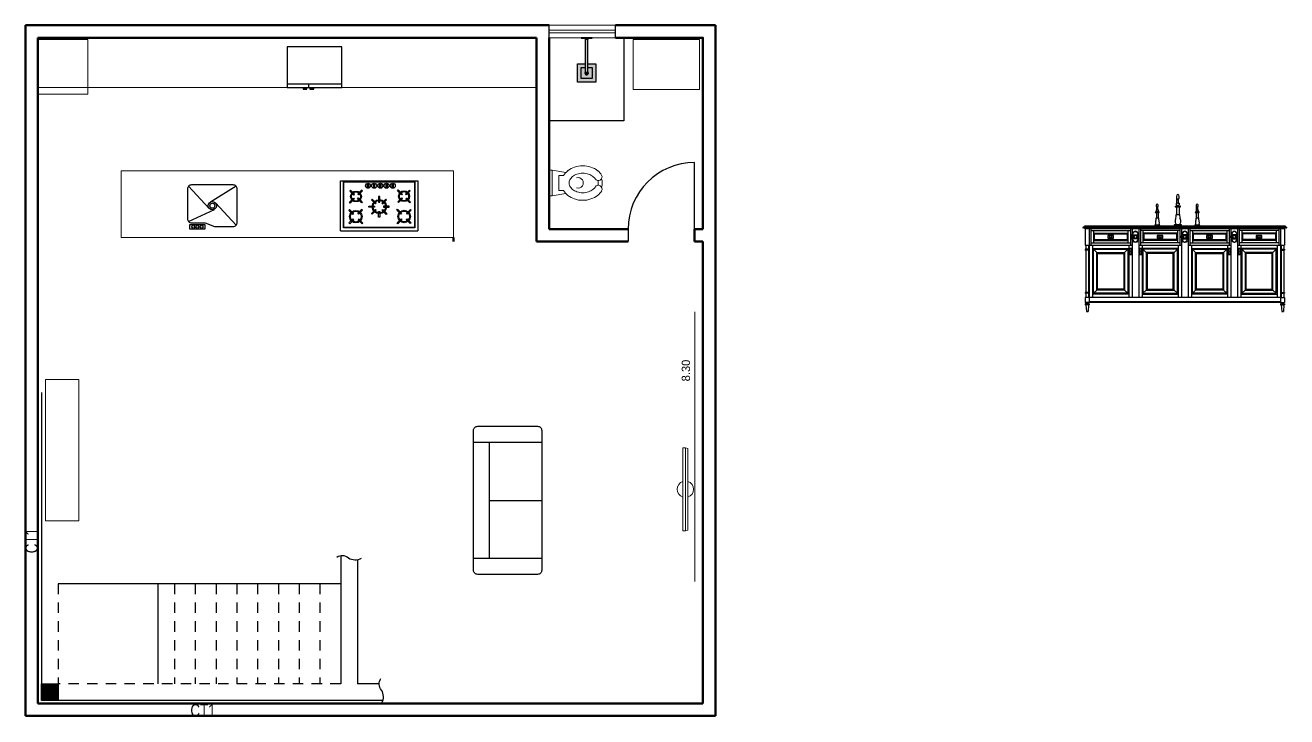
# Model space of a CAD drawing. Header units: millimetres. Extents: x -57 to 56, y 2 to 85.
# Drawn here: x -15.96 to -0.78, y 1.95 to 10.26 of the extents above; entities that cross this region are included whole.
import ezdxf

# ---------------------------------------------------------------- set-up
doc = ezdxf.new("R2010")
doc.units = ezdxf.units.MM
doc.header["$LTSCALE"] = 0.5
doc.header["$PDMODE"] = 3
for name, pattern in [('CACHE', [0.24, 0.12, -0.12]), ('CONTINU', [0]), ('HIDDEN', [0.375, 0.25, -0.125])]:
    doc.linetypes.add(name, pattern=pattern)
for name, color, linetype in [('3', 3, 'Continuous'), ('3H', 4, 'HIDDEN'), ('AI-Equip san', 1, 'Continuous'), ('CHU_A', 3, 'Continuous'), ('K_THUOC', 2, 'Continuous'), ('KITSHEN', 44, 'Continuous'), ('mobilya isimleri', 3, 'Continuous'), ('PENA1', 1, 'Continuous'), ('TEFRIŞ', 11, 'Continuous'), ('THIET-BI', 21, 'Continuous')]:
    doc.layers.add(name, color=color, linetype=linetype)
for name, color, linetype, lineweight in [('A740G3', 3, 'Continuous', 0), ('AI-Hatch equip san', 255, 'Continuous', 0), ('Alvenaria-alta', 5, 'Continuous', 50), ('ARQ Mobiliario', 34, 'Continuous', 13), ('mobilia', 2, 'Continuous', 18), ('TEXTO 01', 1, 'Continuous', 18)]:
    doc.layers.add(name, color=color, linetype=linetype, lineweight=lineweight)
doc.styles.add('A', font='', dxfattribs={"height": 200})
doc.styles.add('Annotative', font='txt')
doc.styles.get('A').set_extended_font_data('@创艺繁隶书')
doc.dimstyles.new('COTA INTERNA', dxfattribs={"dimtxt": 0.1, "dimasz": 0.18, "dimexe": 0.18, "dimexo": 0.0625, "dimgap": 0.09, "dimtad": 1, "dimzin": 0, "dimdsep": 46, "dimtxsty": 'Annotative', "dimblk": 'ARCHTICK', "dimcen": 0.09, "dimse1": 1, "dimse2": 1, "dimsd1": 1, "dimsd2": 1, "dimclrd": 1, "dimclre": 1, "dimclrt": 1, "dimadec": 0, "dimazin": 0, "dimtfac": 1, "dimtofl": 0, "dimtmove": 0, "dimatfit": 3, "dimldrblk": 'ARCHTICK', "dimfxl": 1, "dimtolj": 1, "dimtzin": 0, "dimarcsym": 0})

# ---------------------------------------------------------------- blocks, each defined once
blk = doc.blocks.new('*D294')
at = {"layer": 'DEFPOINTS', "color": 0, "transparency": 16777216}
for p in [(-7.653, 10.259), (-7.867, 1.959), (-7.653, 1.959)]:
    blk.add_point(p, dxfattribs=at)
at = {"color": 1, "transparency": 16777216, "insert": (-8.007, 6.109), "char_height": 0.1, "attachment_point": 5, "rotation": 90, "style": 'Annotative'}
blk.add_mtext('\\A1;8.30', dxfattribs=at)
blk = doc.blocks.new('_ArchTick')
at = {"color": 0, "linetype": 'ByBlock', "const_width": 0.15}
blk.add_lwpolyline([(-0.5, -0.5), (0.5, 0.5)], dxfattribs=at)
blk = doc.blocks.new('CHUVEIRO QUADRATTA 1992 C CT PL')
at = {"layer": 'AI-Hatch equip san', "ltscale": 3}
blk.add_hatch(color=256, dxfattribs=at).paths.add_polyline_path([(0.01, -0.02, -0.414214), (0.011, -0.019), (0.011, 0.019, -0.414214), (0.01, 0.02)])
at = {"layer": 'AI-Hatch equip san'}
blk.add_hatch(color=256, dxfattribs=at).paths.add_polyline_path([(0.538, 0.111), (0.318, 0.111), (0.318, -0.109), (0.538, -0.109)])
for p, q in [((0, 0.065), (0.01, 0.065)), ((0, 0.065), (0, -0.065)), ((0.01, 0.065), (0.01, -0.065)), ((0.011, 0.019), (0.011, -0.019)), ((0.011, 0.019), (0.02, 0.019)), ((0.02, 0.019), (0.02, -0.019)), ((0.27, 0.016), (0.02, 0.016)), ((0.429, 0.016), (0.27, 0.016)), ((0.45, -0.014), (0.45, 0.016)), ((0, -0.065), (0.01, -0.065)), ((0.011, -0.019), (0.02, -0.019)), ((0.27, -0.014), (0.02, -0.014)), ((0.429, -0.014), (0.27, -0.014))]:
    blk.add_line(p, q)
at = {"linetype": 'CONTINU'}
for points in [[(0.318, -0.014), (0.318, -0.109), (0.538, -0.109), (0.538, 0.111), (0.318, 0.111), (0.318, 0.016)], [(0.363, -0.014), (0.363, -0.064), (0.493, -0.064), (0.493, 0.066), (0.363, 0.066), (0.363, 0.016)]]:
    blk.add_lwpolyline(points, dxfattribs=at)
at = {"linetype": 'CACHE', "extrusion": (0, 0, -1)}
for points in [[(-0.414, -0.014, -0.188867), (-0.428, -0.02, -1), (-0.428, 0.021, -0.188867), (-0.414, 0.016, -0.188867)], [(-0.417, -0.014, -0.158247), (-0.428, -0.018, -1), (-0.428, 0.019, -0.158247), (-0.417, 0.016, -0.158247)], [(-0.421, -0.014, -0.108843), (-0.428, -0.016, -1), (-0.428, 0.017, -0.108843), (-0.421, 0.016, -0.108843)], [(-0.427, -0.014, -0.015104), (-0.428, -0.014, -1), (-0.428, 0.016, -0.015104), (-0.427, 0.016, -0.015104)]]:
    blk.add_lwpolyline(points, format="xyb", dxfattribs=at)
blk.add_lwpolyline([(-0.428, 0.009, -1), (-0.428, -0.007, -1)], format="xyb", close=True, dxfattribs=at)
for centre, start, end in [((0.011, 0.02), 180, 270), ((0.011, -0.02), 90, 180)]:
    blk.add_arc(centre, 0.0015, start, end)
at = {"layer": 'AI-Hatch equip san'}
for points in [[(0, 0.065), (0.01, 0.065), (0, -0.065), (0.01, -0.065)], [(0.011, 0.019), (0.02, 0.019), (0.011, -0.019), (0.02, -0.019)], [(0.02, 0.016), (0.02, -0.014), (0.318, 0.016), (0.318, -0.014)]]:
    blk.add_solid(points, dxfattribs=at)
blk = doc.blocks.new('sofaVan2')
at = {"layer": 'PENA1'}
for p, q in [((0.14, 0), (0.14, -0.82)), ((1.54, -0.82), (1.54, 0)), ((1.54, -0.19), (0.14, -0.19)), ((0.84, -0.19), (0.84, -0.82))]:
    blk.add_line(p, q, dxfattribs=at)
blk.add_lwpolyline([(1.68, 0), (0, 0, 0.414214), (-0.05, -0.05), (-0.05, -0.77, 0.414214), (0, -0.82), (1.68, -0.82, 0.414214), (1.73, -0.77), (1.73, -0.05, 0.414214)], format="xyb", close=True, dxfattribs=at)
blk = doc.blocks.new('TV')
at = {"layer": 'ARQ Mobiliario'}
for p, q in [((-0.5, 0), (0.5, 0)), ((0.5, 0), (0.5, -0.03, -0.01)), ((0.5, 0), (0.5, -0.03)), ((-0.5, -0.03, -0.01), (-0.5, 0)), ((-0.5, 0), (-0.5, -0.03)), ((-0.49, -0.06, -0.01), (-0.5, -0.03, -0.01)), ((-0.5, -0.03, -0.01), (-0.49, -0.06, -0.01)), ((0.5, -0.03, -0.01), (0.49, -0.06, -0.01)), ((0.5, -0.03, -0.01), (0.49, -0.06, -0.01))]:
    blk.add_line(p, q, dxfattribs=at)
at = {"layer": 'ARQ Mobiliario', "extrusion": (-0.000487331, 1, 0)}
for p, q in [((-0.5, -0.03), (-0.5, -0.03, -0.01)), ((0.5, -0.03), (0.5, -0.03, -0.01))]:
    blk.add_line(p, q, dxfattribs=at)
at = {"layer": 'ARQ Mobiliario'}
for start, end in [(17.741, 162.3149), (197.741, 342.3149)]:
    blk.add_arc((0, -0.03, -0.01), 0.0986, start, end, dxfattribs=at)
blk.add_3dface([(0.49, -0.06, -0.01), (-0.49, -0.06, -0.01), (-0.5, -0.03, -0.01), (0.5, -0.03, -0.01)], dxfattribs=at)
blk = doc.blocks.new('oven 01')
at = {"layer": 'KITSHEN', "color": 67}
for p, q in [((5263.5, 812.2), (5263.5, 872.2)), ((5263.5, 872.2), (5356.6, 872.2)), ((5356.6, 872.2), (5356.6, 812.2)), ((5263.5, 812.2), (5356.6, 812.2))]:
    blk.add_line(p, q, dxfattribs=at)
at = {"layer": 'KITSHEN', "color": 167}
for points in [[(5353, 815.8), (5267.1, 815.8), (5267.1, 871.5), (5353, 871.5)], [(5352.5, 816.3), (5267.6, 816.3), (5267.6, 871), (5352.5, 871)]]:
    blk.add_lwpolyline(points, close=True, dxfattribs=at)
at = {"layer": 'KITSHEN', "color": 252}
for points in [[(5297.2, 864.1), (5296, 864.1), (5296, 868.7), (5297.2, 868.7)], [(5304.6, 864.1), (5303.5, 864.1), (5303.5, 868.7), (5304.6, 868.7)], [(5312.1, 864.1), (5310.9, 864.1), (5310.9, 868.7), (5312.1, 868.7)], [(5319.5, 864.1), (5318.3, 864.1), (5318.3, 868.7), (5319.5, 868.7)], [(5326.9, 864.1), (5325.7, 864.1), (5325.7, 868.7), (5326.9, 868.7)], [(5274.3, 846.5), (5279.1, 851.3), (5280.1, 850.3), (5275.3, 845.5)], [(5274.7, 860), (5279.5, 855.2), (5280.4, 856.2), (5275.6, 860.9)], [(5288.7, 845.9), (5283.9, 850.7), (5284.9, 851.7), (5289.7, 846.9)], [(5289, 861.2), (5284.2, 856.4), (5285.2, 855.4), (5290, 860.2)], [(5306.6, 845.7), (5301.8, 850.4), (5300.9, 849.5), (5305.6, 844.7)], [(5310.7, 846.7), (5310.7, 853.5), (5309.4, 853.5), (5309.4, 846.7)], [(5314.3, 844.6), (5319, 849.4), (5318.1, 850.3), (5313.3, 845.5)], [(5333.1, 861.4), (5337.9, 856.6), (5337, 855.6), (5332.2, 860.4)], [(5333.4, 846.2), (5338.2, 850.9), (5337.3, 851.9), (5332.5, 847.1)], [(5347.5, 860.2), (5342.7, 855.4), (5341.7, 856.4), (5346.5, 861.2)], [(5347.8, 846.7), (5343, 851.5), (5342.1, 850.5), (5346.9, 845.7)], [(5273.5, 836.8), (5278.2, 832), (5279.2, 833), (5274.4, 837.7)], [(5289, 837.9), (5284.2, 833.1), (5285.1, 832.1), (5289.9, 836.9)], [(5304.6, 840.5), (5297.8, 840.5), (5297.8, 841.9), (5304.6, 841.9)], [(5306.6, 836.9), (5301.8, 832.1), (5300.9, 833.1), (5305.6, 837.9)], [(5310.7, 835.6), (5310.7, 828.8), (5309.4, 828.8), (5309.4, 835.6)], [(5314.5, 837.8), (5319.3, 833), (5318.3, 832), (5313.5, 836.8)], [(5315.4, 840.5), (5322.2, 840.5), (5322.2, 841.9), (5315.4, 841.9)], [(5332.3, 838.1), (5337.1, 833.3), (5336.1, 832.3), (5331.4, 837.1)], [(5348.7, 837), (5343.9, 832.2), (5343, 833.2), (5347.7, 838)], [(5278.5, 826.5), (5273.7, 821.7), (5274.6, 820.7), (5279.4, 825.5)], [(5284.8, 825.4), (5289.6, 820.6), (5290.6, 821.6), (5285.8, 826.4)], [(5337.3, 825.6), (5332.5, 820.8), (5331.6, 821.8), (5336.4, 826.6)], [(5343.7, 826.7), (5348.5, 821.9), (5347.5, 820.9), (5342.7, 825.7)]]:
    blk.add_lwpolyline(points, close=True, dxfattribs=at)
at = {"layer": 'KITSHEN', "color": 167}
for centre in [(5296.6, 866.4), (5304.1, 866.4), (5311.5, 866.4), (5318.9, 866.4), (5326.4, 866.4)]:
    blk.add_circle(centre, 3, dxfattribs=at)
at = {"layer": 'KITSHEN', "color": 252}
for centre, radius in [((5282.2, 853.5), 6.5), ((5282.2, 853.5), 5.5), ((5340, 853.8), 6.5), ((5340, 853.8), 5.5), ((5282, 829.3), 7.5), ((5282, 829.3), 6.5), ((5310.3, 841.2), 8.5), ((5310.3, 841.2), 7.5), ((5340.1, 829.5), 7.5), ((5340.1, 829.5), 6.5)]:
    blk.add_circle(centre, radius, dxfattribs=at)
blk = doc.blocks.new('*X301')
at = {"color": 0}
for p, q in [((30550, 32250), (30750, 32450)), ((30550, 32251), (30749, 32450)), ((30550, 32253), (30747, 32450)), ((30550, 32254), (30746, 32450)), ((30550, 32256), (30744, 32450)), ((30550, 32257), (30743, 32450)), ((30550, 32258), (30742, 32450)), ((30550, 32260), (30740, 32450)), ((30550, 32261), (30739, 32450)), ((30550, 32263), (30737, 32450)), ((30550, 32264), (30736, 32450)), ((30550, 32266), (30734, 32450)), ((30550, 32267), (30733, 32450)), ((30550, 32268), (30732, 32450)), ((30550, 32270), (30730, 32450)), ((30550, 32271), (30729, 32450)), ((30550, 32273), (30727, 32450)), ((30550, 32274), (30726, 32450)), ((30550, 32275), (30725, 32450)), ((30550, 32277), (30723, 32450)), ((30550, 32278), (30722, 32450)), ((30550, 32280), (30720, 32450)), ((30550, 32281), (30719, 32450)), ((30550, 32283), (30717, 32450)), ((30550, 32284), (30716, 32450)), ((30550, 32285), (30715, 32450)), ((30550, 32287), (30713, 32450)), ((30550, 32288), (30712, 32450)), ((30550, 32290), (30710, 32450)), ((30550, 32291), (30709, 32450)), ((30550, 32292), (30708, 32450)), ((30550, 32294), (30706, 32450)), ((30550, 32295), (30705, 32450)), ((30550, 32297), (30703, 32450)), ((30550, 32298), (30702, 32450)), ((30550, 32299), (30701, 32450)), ((30550, 32301), (30699, 32450)), ((30550, 32302), (30698, 32450)), ((30550, 32304), (30696, 32450)), ((30550, 32305), (30695, 32450)), ((30550, 32307), (30693, 32450)), ((30550, 32308), (30692, 32450)), ((30550, 32309), (30691, 32450)), ((30550, 32311), (30689, 32450)), ((30550, 32312), (30688, 32450)), ((30550, 32314), (30686, 32450)), ((30550, 32315), (30685, 32450)), ((30550, 32316), (30684, 32450)), ((30550, 32318), (30682, 32450)), ((30550, 32319), (30681, 32450)), ((30550, 32321), (30679, 32450)), ((30550, 32322), (30678, 32450)), ((30550, 32324), (30676, 32450)), ((30550, 32325), (30675, 32450)), ((30550, 32326), (30674, 32450)), ((30550, 32328), (30672, 32450)), ((30550, 32329), (30671, 32450)), ((30550, 32331), (30669, 32450)), ((30550, 32332), (30668, 32450)), ((30550, 32333), (30667, 32450)), ((30550, 32335), (30665, 32450)), ((30550, 32336), (30664, 32450)), ((30550, 32338), (30662, 32450)), ((30550, 32339), (30661, 32450)), ((30550, 32341), (30659, 32450)), ((30550, 32342), (30658, 32450)), ((30550, 32343), (30657, 32450)), ((30550, 32345), (30655, 32450)), ((30550, 32346), (30654, 32450)), ((30550, 32348), (30652, 32450)), ((30550, 32349), (30651, 32450)), ((30550, 32350), (30650, 32450)), ((30550, 32352), (30648, 32450)), ((30550, 32353), (30647, 32450)), ((30550, 32355), (30645, 32450)), ((30550, 32356), (30644, 32450)), ((30550, 32357), (30643, 32450)), ((30550, 32359), (30641, 32450)), ((30550, 32360), (30640, 32450)), ((30550, 32362), (30638, 32450)), ((30550, 32363), (30637, 32450)), ((30550, 32365), (30635, 32450)), ((30550, 32366), (30634, 32450)), ((30550, 32367), (30633, 32450)), ((30550, 32369), (30631, 32450)), ((30550, 32370), (30630, 32450)), ((30550, 32372), (30628, 32450)), ((30550, 32373), (30627, 32450)), ((30550, 32374), (30626, 32450)), ((30550, 32376), (30624, 32450)), ((30550, 32377), (30623, 32450)), ((30550, 32379), (30621, 32450)), ((30550, 32380), (30620, 32450)), ((30550, 32382), (30618, 32450)), ((30550, 32383), (30617, 32450)), ((30550, 32384), (30616, 32450)), ((30550, 32386), (30614, 32450)), ((30550, 32387), (30613, 32450)), ((30550, 32389), (30611, 32450)), ((30550, 32390), (30610, 32450)), ((30550, 32391), (30609, 32450)), ((30550, 32393), (30607, 32450)), ((30550, 32394), (30606, 32450)), ((30550, 32396), (30604, 32450)), ((30550, 32397), (30603, 32450)), ((30550, 32398), (30602, 32450)), ((30550, 32400), (30600, 32450)), ((30550, 32401), (30599, 32450)), ((30550, 32403), (30597, 32450)), ((30550, 32404), (30596, 32450)), ((30550, 32406), (30594, 32450)), ((30550, 32407), (30593, 32450)), ((30550, 32408), (30592, 32450)), ((30550, 32410), (30590, 32450)), ((30550, 32411), (30589, 32450)), ((30550, 32413), (30587, 32450)), ((30550, 32414), (30586, 32450)), ((30550, 32415), (30585, 32450)), ((30550, 32417), (30583, 32450)), ((30550, 32418), (30582, 32450)), ((30550, 32420), (30580, 32450)), ((30550, 32421), (30579, 32450)), ((30550, 32423), (30577, 32450)), ((30550, 32424), (30576, 32450)), ((30550, 32425), (30575, 32450)), ((30550, 32427), (30573, 32450)), ((30550, 32428), (30572, 32450)), ((30550, 32430), (30570, 32450)), ((30550, 32431), (30569, 32450)), ((30550, 32432), (30568, 32450)), ((30550, 32434), (30566, 32450)), ((30550, 32435), (30565, 32450)), ((30550, 32437), (30563, 32450)), ((30550, 32438), (30562, 32450)), ((30550, 32440), (30560, 32450)), ((30550, 32441), (30559, 32450)), ((30550, 32442), (30558, 32450)), ((30550, 32444), (30556, 32450)), ((30550, 32445), (30555, 32450)), ((30550, 32447), (30553, 32450)), ((30550, 32448), (30552, 32450)), ((30550, 32449), (30551, 32450)), ((30551, 32250), (30750, 32449)), ((30553, 32250), (30750, 32447)), ((30554, 32250), (30750, 32446)), ((30556, 32250), (30750, 32444)), ((30557, 32250), (30750, 32443)), ((30558, 32250), (30750, 32442)), ((30560, 32250), (30750, 32440)), ((30561, 32250), (30750, 32439)), ((30563, 32250), (30750, 32437)), ((30564, 32250), (30750, 32436)), ((30566, 32250), (30750, 32434)), ((30567, 32250), (30750, 32433)), ((30568, 32250), (30750, 32432)), ((30570, 32250), (30750, 32430)), ((30571, 32250), (30750, 32429)), ((30573, 32250), (30750, 32427)), ((30574, 32250), (30750, 32426)), ((30575, 32250), (30750, 32425)), ((30577, 32250), (30750, 32423)), ((30578, 32250), (30750, 32422)), ((30580, 32250), (30750, 32420)), ((30581, 32250), (30750, 32419)), ((30583, 32250), (30750, 32417)), ((30584, 32250), (30750, 32416)), ((30585, 32250), (30750, 32415)), ((30587, 32250), (30750, 32413)), ((30588, 32250), (30750, 32412)), ((30590, 32250), (30750, 32410)), ((30591, 32250), (30750, 32409)), ((30592, 32250), (30750, 32408)), ((30594, 32250), (30750, 32406)), ((30595, 32250), (30750, 32405)), ((30597, 32250), (30750, 32403)), ((30598, 32250), (30750, 32402)), ((30599, 32250), (30750, 32401)), ((30601, 32250), (30750, 32399)), ((30602, 32250), (30750, 32398)), ((30604, 32250), (30750, 32396)), ((30605, 32250), (30750, 32395)), ((30607, 32250), (30750, 32393)), ((30608, 32250), (30750, 32392)), ((30609, 32250), (30750, 32391)), ((30611, 32250), (30750, 32389)), ((30612, 32250), (30750, 32388)), ((30614, 32250), (30750, 32386)), ((30615, 32250), (30750, 32385)), ((30616, 32250), (30750, 32384)), ((30618, 32250), (30750, 32382)), ((30619, 32250), (30750, 32381)), ((30621, 32250), (30750, 32379)), ((30622, 32250), (30750, 32378)), ((30624, 32250), (30750, 32376)), ((30625, 32250), (30750, 32375)), ((30626, 32250), (30750, 32374)), ((30628, 32250), (30750, 32372)), ((30629, 32250), (30750, 32371)), ((30631, 32250), (30750, 32369)), ((30632, 32250), (30750, 32368)), ((30633, 32250), (30750, 32367)), ((30635, 32250), (30750, 32365)), ((30636, 32250), (30750, 32364)), ((30638, 32250), (30750, 32362)), ((30639, 32250), (30750, 32361)), ((30641, 32250), (30750, 32359)), ((30642, 32250), (30750, 32358)), ((30643, 32250), (30750, 32357)), ((30645, 32250), (30750, 32355)), ((30646, 32250), (30750, 32354)), ((30648, 32250), (30750, 32352)), ((30649, 32250), (30750, 32351)), ((30650, 32250), (30750, 32350)), ((30652, 32250), (30750, 32348)), ((30653, 32250), (30750, 32347)), ((30655, 32250), (30750, 32345)), ((30656, 32250), (30750, 32344)), ((30657, 32250), (30750, 32343)), ((30659, 32250), (30750, 32341)), ((30660, 32250), (30750, 32340)), ((30662, 32250), (30750, 32338)), ((30663, 32250), (30750, 32337)), ((30665, 32250), (30750, 32335)), ((30666, 32250), (30750, 32334)), ((30667, 32250), (30750, 32333)), ((30669, 32250), (30750, 32331)), ((30670, 32250), (30750, 32330)), ((30672, 32250), (30750, 32328)), ((30673, 32250), (30750, 32327)), ((30674, 32250), (30750, 32326)), ((30676, 32250), (30750, 32324)), ((30677, 32250), (30750, 32323)), ((30679, 32250), (30750, 32321)), ((30680, 32250), (30750, 32320)), ((30682, 32250), (30750, 32318)), ((30683, 32250), (30750, 32317)), ((30684, 32250), (30750, 32316)), ((30686, 32250), (30750, 32314)), ((30687, 32250), (30750, 32313)), ((30689, 32250), (30750, 32311)), ((30690, 32250), (30750, 32310)), ((30691, 32250), (30750, 32309)), ((30693, 32250), (30750, 32307)), ((30694, 32250), (30750, 32306)), ((30696, 32250), (30750, 32304)), ((30697, 32250), (30750, 32303)), ((30698, 32250), (30750, 32302)), ((30700, 32250), (30750, 32300)), ((30701, 32250), (30750, 32299)), ((30703, 32250), (30750, 32297)), ((30704, 32250), (30750, 32296)), ((30706, 32250), (30750, 32294)), ((30707, 32250), (30750, 32293)), ((30708, 32250), (30750, 32292)), ((30710, 32250), (30750, 32290)), ((30711, 32250), (30750, 32289)), ((30713, 32250), (30750, 32287)), ((30714, 32250), (30750, 32286)), ((30715, 32250), (30750, 32285)), ((30717, 32250), (30750, 32283)), ((30718, 32250), (30750, 32282)), ((30720, 32250), (30750, 32280)), ((30721, 32250), (30750, 32279)), ((30723, 32250), (30750, 32277)), ((30724, 32250), (30750, 32276)), ((30725, 32250), (30750, 32275)), ((30727, 32250), (30750, 32273)), ((30728, 32250), (30750, 32272)), ((30730, 32250), (30750, 32270)), ((30731, 32250), (30750, 32269)), ((30732, 32250), (30750, 32268)), ((30734, 32250), (30750, 32266)), ((30735, 32250), (30750, 32265)), ((30737, 32250), (30750, 32263)), ((30738, 32250), (30750, 32262)), ((30740, 32250), (30750, 32260)), ((30741, 32250), (30750, 32259)), ((30742, 32250), (30750, 32258)), ((30744, 32250), (30750, 32256)), ((30745, 32250), (30750, 32255)), ((30747, 32250), (30750, 32253)), ((30748, 32250), (30750, 32252)), ((30749, 32250), (30750, 32251))]:
    blk.add_line(p, q, dxfattribs=at)
blk = doc.blocks.new('*U300')
at = {"color": 0}
for p, q in [((0, 0), (0, 200)), ((0, 200), (200, 200)), ((200, 200), (200, 0)), ((200, 0), (0, 0))]:
    blk.add_line(p, q, dxfattribs=at)
blk = doc.blocks.new('*U302')
blk.add_blockref('*X301', (-30550, -32250))
at = {"color": 0}
blk.add_blockref('*U300', (0, 0), dxfattribs=at)
blk = doc.blocks.new('COT')
at = {"color": 0, "linetype": 'ByBlock'}
blk.add_blockref('*U302', (-100, -100), dxfattribs=at)
blk = doc.blocks.new('234')
at = {"layer": 'mobilya isimleri'}
for points in [[(10606.8, 89874), (10599.8, 89874), (10599.8, 89871), (10606.8, 89871)], [(10606.6, 89873.8), (10600.1, 89873.8), (10600.1, 89871.3), (10606.6, 89871.3)], [(10666.3, 89874), (10659.3, 89874), (10659.3, 89871), (10666.3, 89871)], [(10666.1, 89873.8), (10659.6, 89873.8), (10659.6, 89871.3), (10666.1, 89871.3)], [(10725.8, 89874), (10718.8, 89874), (10718.8, 89871), (10725.8, 89871)], [(10725.6, 89873.8), (10719.1, 89873.8), (10719.1, 89871.3), (10725.6, 89871.3)], [(10785.3, 89874), (10778.3, 89874), (10778.3, 89871), (10785.3, 89871)], [(10785.1, 89873.8), (10778.6, 89873.8), (10778.6, 89871.3), (10785.1, 89871.3)], [(10625.4, 89858.2), (10625.4, 89851.2), (10628.4, 89851.2), (10628.4, 89858.2)], [(10625.7, 89858), (10625.7, 89851.5), (10628.2, 89851.5), (10628.2, 89858)], [(10637.7, 89858.2), (10637.7, 89851.2), (10640.7, 89851.2), (10640.7, 89858.2)], [(10637.9, 89858), (10637.9, 89851.5), (10640.4, 89851.5), (10640.4, 89858)], [(10744.6, 89858.2), (10744.6, 89851.2), (10747.6, 89851.2), (10747.6, 89858.2)], [(10744.8, 89858), (10744.8, 89851.5), (10747.3, 89851.5), (10747.3, 89858)], [(10756.6, 89858.2), (10756.6, 89851.2), (10759.6, 89851.2), (10759.6, 89858.2)], [(10756.8, 89858), (10756.8, 89851.5), (10759.3, 89851.5), (10759.3, 89858)]]:
    blk.add_lwpolyline(points, close=True, dxfattribs=at)
for centre in [(10603.3, 89872.5), (10662.8, 89872.5), (10722.3, 89872.5), (10781.8, 89872.5), (10626.9, 89854.7), (10639.2, 89854.7), (10746.1, 89854.7), (10758.1, 89854.7)]:
    blk.add_circle(centre, 1.25, dxfattribs=at)
at = {"layer": 'TEFRIŞ'}
for p, q in [((10659.4, 89904.8), (10658, 89904.8)), ((10658.7, 89904.8), (10658.7, 89908.3)), ((10658.7, 89908.3), (10660.1, 89908.3)), ((10658.7, 89908), (10660.1, 89908)), ((10659.4, 89904.8), (10660.8, 89904.8)), ((10660.1, 89904.8), (10660.1, 89908.3)), ((10681.1, 89909.4), (10687.1, 89909.4)), ((10681.1, 89909.2), (10687.1, 89909.2)), ((10681.1, 89908.9), (10687.1, 89908.9)), ((10681.1, 89908.4), (10687.1, 89908.4)), ((10684.1, 89912.9), (10682.1, 89912.9)), ((10682.6, 89908.4), (10682.6, 89899.4)), ((10683.1, 89917.9), (10685.1, 89917.9)), ((10683.1, 89912.9), (10683.1, 89917.9)), ((10683.1, 89917.4), (10685.1, 89917.4)), ((10684.1, 89912.9), (10686.1, 89912.9)), ((10685.1, 89912.9), (10685.1, 89917.9)), ((10685.6, 89908.4), (10685.6, 89899.4)), ((10707.5, 89904.8), (10706.1, 89904.8)), ((10706.8, 89904.8), (10706.8, 89908.3)), ((10706.8, 89908.3), (10708.2, 89908.3)), ((10706.8, 89908), (10708.2, 89908)), ((10707.5, 89904.8), (10708.9, 89904.8)), ((10708.2, 89904.8), (10708.2, 89908.3)), ((10657.3, 89902.4), (10661.5, 89902.4)), ((10657.3, 89902.2), (10661.5, 89902.2)), ((10657.3, 89902), (10661.5, 89902)), ((10657.3, 89901.7), (10661.5, 89901.7)), ((10658, 89895.4), (10660.8, 89895.4)), ((10658.3, 89901.7), (10658.3, 89895.4)), ((10660.4, 89901.7), (10660.4, 89895.4)), ((10682.1, 89899.4), (10686.1, 89899.4)), ((10705.4, 89902.4), (10709.6, 89902.4)), ((10705.4, 89902.2), (10709.6, 89902.2)), ((10705.4, 89902), (10709.6, 89902)), ((10705.4, 89901.7), (10709.6, 89901.7)), ((10706.1, 89895.4), (10708.9, 89895.4)), ((10706.4, 89901.7), (10706.4, 89895.4)), ((10708.5, 89901.7), (10708.5, 89895.4)), ((10571.5, 89884.6), (10813.6, 89884.6)), ((10571.8, 89882.9), (10813.3, 89882.9)), ((10571.9, 89885.3), (10572.1, 89885.3)), ((10572.1, 89885.5), (10813.1, 89885.5)), ((10572.1, 89885.3), (10572.1, 89885.5)), ((10572.1, 89885.3), (10813.1, 89885.3)), ((10572.1, 89882.5), (10813.1, 89882.5)), ((10572.6, 89882.5), (10572.6, 89862.5)), ((10577.6, 89882.5), (10577.6, 89862.5)), ((10579.6, 89882.5), (10579.6, 89862.5)), ((10579.6, 89880), (10627.1, 89880)), ((10582.6, 89880), (10582.6, 89865)), ((10582.6, 89877), (10624.1, 89877)), ((10624.1, 89880), (10624.1, 89865)), ((10627.1, 89882.5), (10627.1, 89862.5)), ((10629.1, 89882.5), (10629.1, 89799.5)), ((10637.1, 89882.5), (10637.1, 89799.5)), ((10639.1, 89882.5), (10639.1, 89862.5)), ((10686.6, 89880), (10639.1, 89880)), ((10642.1, 89880), (10642.1, 89865)), ((10683.6, 89877), (10642.1, 89877)), ((10656.6, 89887), (10662.2, 89887)), ((10656.6, 89886.8), (10662.2, 89886.8)), ((10656.6, 89886.6), (10662.2, 89886.6)), ((10656.6, 89886.3), (10662.2, 89886.3)), ((10656.6, 89885.6), (10662.2, 89885.6)), ((10680.1, 89887.4), (10688.1, 89887.4)), ((10680.1, 89887.2), (10688.1, 89887.2)), ((10680.1, 89886.9), (10688.1, 89886.9)), ((10680.1, 89886.4), (10688.1, 89886.4)), ((10680.1, 89885.4), (10688.1, 89885.4)), ((10683.6, 89880), (10683.6, 89865)), ((10686.6, 89882.5), (10686.6, 89862.5)), ((10688.6, 89882.5), (10688.6, 89799.5)), ((10696.6, 89882.5), (10696.6, 89799.5)), ((10698.6, 89882.5), (10698.6, 89862.5)), ((10698.6, 89880), (10746.1, 89880)), ((10701.6, 89880), (10701.6, 89865)), ((10701.6, 89877), (10743.1, 89877)), ((10704.7, 89887), (10710.3, 89887)), ((10704.7, 89886.8), (10710.3, 89886.8)), ((10704.7, 89886.6), (10710.3, 89886.6)), ((10704.7, 89886.3), (10710.3, 89886.3)), ((10704.7, 89885.6), (10710.3, 89885.6)), ((10743.1, 89880), (10743.1, 89865)), ((10746.1, 89882.5), (10746.1, 89862.5)), ((10748.1, 89882.5), (10748.1, 89799.5)), ((10756.1, 89882.5), (10756.1, 89799.5)), ((10758.1, 89882.5), (10758.1, 89862.5)), ((10805.6, 89880), (10758.1, 89880)), ((10761.1, 89880), (10761.1, 89865)), ((10802.6, 89877), (10761.1, 89877)), ((10802.6, 89880), (10802.6, 89865)), ((10805.6, 89882.5), (10805.6, 89862.5)), ((10807.6, 89882.5), (10807.6, 89862.5)), ((10812.6, 89882.5), (10812.6, 89862.5)), ((10813.1, 89885.3), (10813.1, 89885.5)), ((10813.3, 89885.3), (10813.1, 89885.3)), ((10572.6, 89862.5), (10629.1, 89862.5)), ((10573.3, 89862.5), (10573.3, 89857.5)), ((10576.8, 89862.5), (10576.8, 89857.5)), ((10577.6, 89862.5), (10577.6, 89799.5)), ((10579.6, 89865), (10627.1, 89865)), ((10581.6, 89862.5), (10581.6, 89799.5)), ((10582.6, 89868), (10624.1, 89868)), ((10625.1, 89862.5), (10625.1, 89799.5)), ((10637.1, 89862.5), (10688.6, 89862.5)), ((10686.6, 89865), (10639.1, 89865)), ((10641.1, 89862.5), (10641.1, 89799.5)), ((10683.6, 89868), (10642.1, 89868)), ((10684.6, 89862.5), (10684.6, 89799.5)), ((10696.6, 89862.5), (10748.1, 89862.5)), ((10698.6, 89865), (10746.1, 89865)), ((10700.6, 89862.5), (10700.6, 89799.5)), ((10701.6, 89868), (10743.1, 89868)), ((10744.1, 89862.5), (10744.1, 89799.5)), ((10756.1, 89862.5), (10812.6, 89862.5)), ((10805.6, 89865), (10758.1, 89865)), ((10760.1, 89862.5), (10760.1, 89799.5)), ((10802.6, 89868), (10761.1, 89868)), ((10803.6, 89862.5), (10803.6, 89799.5)), ((10807.6, 89862.5), (10807.6, 89799.5)), ((10808.3, 89862.5), (10808.3, 89857.5)), ((10811.8, 89862.5), (10811.8, 89857.5)), ((10572.6, 89857.5), (10572.6, 89856.5)), ((10577.6, 89857.5), (10572.6, 89857.5)), ((10577.6, 89856.5), (10572.6, 89856.5)), ((10573.3, 89856.5), (10573.3, 89805.5)), ((10576.8, 89856.5), (10576.8, 89805.5)), ((10577.6, 89857.5), (10577.6, 89856.5)), ((10581.6, 89858.5), (10625.1, 89858.5)), ((10684.6, 89858.5), (10641.1, 89858.5)), ((10700.6, 89858.5), (10744.1, 89858.5)), ((10803.6, 89858.5), (10760.1, 89858.5)), ((10807.6, 89857.5), (10812.6, 89857.5)), ((10807.6, 89857.5), (10807.6, 89856.5)), ((10807.6, 89856.5), (10812.6, 89856.5)), ((10808.3, 89856.5), (10808.3, 89805.5)), ((10811.8, 89856.5), (10811.8, 89805.5)), ((10812.6, 89857.5), (10812.6, 89856.5)), ((10572.6, 89805.5), (10572.6, 89804.5)), ((10577.6, 89805.5), (10572.6, 89805.5)), ((10577.6, 89804.5), (10572.6, 89804.5)), ((10572.6, 89799.5), (10572.6, 89793.5)), ((10577.6, 89799.5), (10572.6, 89799.5)), ((10573.3, 89804.5), (10573.3, 89799.5)), ((10576.8, 89804.5), (10576.8, 89799.5)), ((10577.6, 89805.5), (10577.6, 89804.5)), ((10807.6, 89799.5), (10577.6, 89799.5)), ((10577.6, 89799.5), (10577.6, 89793.5)), ((10625.1, 89803.5), (10581.6, 89803.5)), ((10641.1, 89803.5), (10684.6, 89803.5)), ((10744.1, 89803.5), (10700.6, 89803.5)), ((10760.1, 89803.5), (10803.6, 89803.5)), ((10807.6, 89805.5), (10807.6, 89804.5)), ((10807.6, 89805.5), (10812.6, 89805.5)), ((10807.6, 89804.5), (10812.6, 89804.5)), ((10807.6, 89799.5), (10812.6, 89799.5)), ((10807.6, 89799.5), (10807.6, 89793.5)), ((10808.3, 89804.5), (10808.3, 89799.5)), ((10811.8, 89804.5), (10811.8, 89799.5)), ((10812.6, 89805.5), (10812.6, 89804.5)), ((10812.6, 89799.5), (10812.6, 89793.5)), ((10577.6, 89793.5), (10572.6, 89793.5)), ((10572.6, 89791.7), (10572.6, 89790.7)), ((10577.6, 89791.7), (10572.6, 89791.7)), ((10577.6, 89790.7), (10572.6, 89790.7)), ((10573.3, 89793.5), (10573.4, 89791.7)), ((10573.5, 89790.7), (10574.1, 89782.5)), ((10576.6, 89790.7), (10576.1, 89782.5)), ((10576.8, 89793.5), (10576.7, 89791.7)), ((10807.6, 89794.3), (10577.6, 89794.3)), ((10808.3, 89793.5), (10577.6, 89793.5)), ((10577.6, 89791.7), (10577.6, 89790.7)), ((10807.6, 89793.5), (10812.6, 89793.5)), ((10807.6, 89791.7), (10807.6, 89790.7)), ((10807.6, 89791.7), (10812.6, 89791.7)), ((10807.6, 89790.7), (10812.6, 89790.7)), ((10808.3, 89793.5), (10808.4, 89791.7)), ((10808.5, 89790.7), (10809.1, 89782.5)), ((10811.6, 89790.7), (10811.1, 89782.5)), ((10811.8, 89793.5), (10811.7, 89791.7)), ((10812.6, 89791.7), (10812.6, 89790.7)), ((10574.1, 89782.5), (10576.1, 89782.5)), ((10809.1, 89782.5), (10811.1, 89782.5))]:
    blk.add_line(p, q, dxfattribs=at)
at = {"layer": 'TEFRIŞ', "color": 8}
for p, q in [((10583.6, 89876), (10623.1, 89876)), ((10583.6, 89876), (10583.6, 89869)), ((10623.1, 89876), (10623.1, 89869)), ((10633.1, 89874.5), (10631.1, 89872.5)), ((10635.1, 89872.5), (10633.1, 89874.5)), ((10643.1, 89876), (10643.1, 89869)), ((10682.6, 89876), (10643.1, 89876)), ((10682.6, 89876), (10682.6, 89869)), ((10690.6, 89872.5), (10692.6, 89874.5)), ((10692.6, 89874.5), (10694.6, 89872.5)), ((10702.6, 89876), (10742.1, 89876)), ((10702.6, 89876), (10702.6, 89869)), ((10742.1, 89876), (10742.1, 89869)), ((10750.1, 89872.5), (10752.1, 89874.5)), ((10752.1, 89874.5), (10754.1, 89872.5)), ((10801.6, 89876), (10762.1, 89876)), ((10762.1, 89876), (10762.1, 89869)), ((10801.6, 89876), (10801.6, 89869)), ((10583.6, 89869), (10623.1, 89869)), ((10631.1, 89872.5), (10633.1, 89870.5)), ((10633.1, 89870.5), (10635.1, 89872.5)), ((10682.6, 89869), (10643.1, 89869)), ((10692.6, 89870.5), (10690.6, 89872.5)), ((10694.6, 89872.5), (10692.6, 89870.5)), ((10702.6, 89869), (10742.1, 89869)), ((10752.1, 89870.5), (10750.1, 89872.5)), ((10754.1, 89872.5), (10752.1, 89870.5)), ((10801.6, 89869), (10762.1, 89869)), ((10586.6, 89853.5), (10582.6, 89857.5)), ((10620.1, 89853.5), (10624.1, 89857.5)), ((10646.1, 89853.5), (10642.1, 89857.5)), ((10679.6, 89853.5), (10683.6, 89857.5)), ((10705.6, 89853.5), (10701.6, 89857.5)), ((10739.1, 89853.5), (10743.1, 89857.5)), ((10765.1, 89853.5), (10761.1, 89857.5)), ((10798.6, 89853.5), (10802.6, 89857.5)), ((10586.6, 89808.5), (10582.6, 89804.5)), ((10620.1, 89808.5), (10624.1, 89804.5)), ((10646.1, 89808.5), (10642.1, 89804.5)), ((10679.6, 89808.5), (10683.6, 89804.5)), ((10705.6, 89808.5), (10701.6, 89804.5)), ((10739.1, 89808.5), (10743.1, 89804.5)), ((10765.1, 89808.5), (10761.1, 89804.5)), ((10798.6, 89808.5), (10802.6, 89804.5))]:
    blk.add_line(p, q, dxfattribs=at)
at = {"layer": 'TEFRIŞ'}
for points in [[(10683.1, 89909.9), (10685.1, 89909.9), (10685.1, 89909.4), (10683.1, 89909.4)], [(10658.7, 89902.7), (10660.1, 89902.7), (10660.1, 89902.4), (10658.7, 89902.4)], [(10706.8, 89902.7), (10708.2, 89902.7), (10708.2, 89902.4), (10706.8, 89902.4)]]:
    blk.add_lwpolyline(points, close=True, dxfattribs=at)
at = {"layer": 'TEFRIŞ', "color": 8}
for points in [[(10630.6, 89875), (10635.6, 89875), (10635.6, 89870), (10630.6, 89870)], [(10631.1, 89874.5), (10635.1, 89874.5), (10635.1, 89870.5), (10631.1, 89870.5)], [(10695.1, 89875), (10690.1, 89875), (10690.1, 89870), (10695.1, 89870)], [(10694.6, 89874.5), (10690.6, 89874.5), (10690.6, 89870.5), (10694.6, 89870.5)], [(10754.6, 89875), (10749.6, 89875), (10749.6, 89870), (10754.6, 89870)], [(10754.1, 89874.5), (10750.1, 89874.5), (10750.1, 89870.5), (10754.1, 89870.5)], [(10624.1, 89804.5), (10582.6, 89804.5), (10582.6, 89857.5), (10624.1, 89857.5)], [(10620.1, 89808.5), (10586.6, 89808.5), (10586.6, 89853.5), (10620.1, 89853.5)], [(10619.1, 89809.5), (10587.6, 89809.5), (10587.6, 89852.5), (10619.1, 89852.5)], [(10642.1, 89804.5), (10683.6, 89804.5), (10683.6, 89857.5), (10642.1, 89857.5)], [(10646.1, 89808.5), (10679.6, 89808.5), (10679.6, 89853.5), (10646.1, 89853.5)], [(10647.1, 89809.5), (10678.6, 89809.5), (10678.6, 89852.5), (10647.1, 89852.5)], [(10743.1, 89804.5), (10701.6, 89804.5), (10701.6, 89857.5), (10743.1, 89857.5)], [(10739.1, 89808.5), (10705.6, 89808.5), (10705.6, 89853.5), (10739.1, 89853.5)], [(10738.1, 89809.5), (10706.6, 89809.5), (10706.6, 89852.5), (10738.1, 89852.5)], [(10761.1, 89804.5), (10802.6, 89804.5), (10802.6, 89857.5), (10761.1, 89857.5)], [(10765.1, 89808.5), (10798.6, 89808.5), (10798.6, 89853.5), (10765.1, 89853.5)], [(10766.1, 89809.5), (10797.6, 89809.5), (10797.6, 89852.5), (10766.1, 89852.5)]]:
    blk.add_lwpolyline(points, close=True, dxfattribs=at)
at = {"layer": 'TEFRIŞ'}
for centre, radius, start, end in [((10686.2, 89920.2), 3.83, 122.847, 216.5433), ((10682.1, 89920.2), 3.83, 323.4567, 57.153), ((10660.6, 89904.5), 2.65, 173.703, 223.1669), ((10660.8, 89909.9), 2.68, 122.847, 216.5433), ((10657.9, 89909.9), 2.68, 323.4567, 57.153), ((10658.2, 89904.5), 2.65, 316.8331, 6.297), ((10681.1, 89908.7), 0.251, 79.0193, 284.077), ((10681.1, 89909.3), 0.101, 76.2041, 276.1678), ((10681.1, 89909.1), 0.153, 92.6791, 277.2604), ((10685.9, 89912.5), 3.78, 173.703, 223.1669), ((10682.4, 89912.5), 3.78, 316.8331, 6.297), ((10687.1, 89909.3), 0.101, 263.8322, 103.7959), ((10687.1, 89909.1), 0.153, 262.7396, 87.3209), ((10687.2, 89908.7), 0.251, 255.923, 100.9807), ((10708.7, 89904.5), 2.65, 173.703, 223.1669), ((10708.9, 89909.9), 2.68, 122.847, 216.5433), ((10706, 89909.9), 2.68, 323.4567, 57.153), ((10706.3, 89904.5), 2.65, 316.8331, 6.297), ((10657.2, 89901.8), 0.176, 79.0193, 284.077), ((10657.3, 89902.3), 0.0707, 76.2041, 276.1678), ((10657.3, 89902.1), 0.107, 92.6791, 277.2604), ((10661.5, 89902.3), 0.0707, 263.8322, 103.7959), ((10661.5, 89902.1), 0.107, 262.7396, 87.3209), ((10661.5, 89901.8), 0.176, 255.923, 100.9807), ((10705.3, 89901.8), 0.176, 79.0193, 284.077), ((10705.4, 89902.3), 0.0707, 76.2041, 276.1678), ((10705.4, 89902.1), 0.107, 92.6791, 277.2604), ((10709.6, 89902.3), 0.0707, 263.8322, 103.7959), ((10709.6, 89902.1), 0.107, 262.7396, 87.3209), ((10709.6, 89901.8), 0.176, 255.923, 100.9807), ((10570.5, 89883.5), 0.5, 130.1782, 157.4812), ((10570.5, 89883.5), 0.496, 157.612, 197.0315), ((10570.4, 89883.5), 0.421, 193.7371, 254.9458), ((10570.5, 89883.4), 0.557, 107.709, 127.2045), ((10568.4, 89892.4), 8.69, 282.8281, 286.0026), ((10570.7, 89884.7), 1.7, 255.533, 273.992), ((10570.5, 89885.2), 1.17, 283.4243, 305.7101), ((10571, 89879.6), 3.47, 84.106, 94.1028), ((10570.9, 89884.9), 0.65, 295.4384, 336.6449), ((10571.3, 89882.1), 0.918, 58.4369, 88.2079), ((10570.8, 89884.9), 0.791, 333.5309, 0.6403), ((10572.1, 89884.9), 0.491, 115.431, 172.5634), ((10571.4, 89882.3), 0.666, 17.5792, 54.4482), ((10656.7, 89885.9), 0.365, 112.2165, 254.8699), ((10656.6, 89886.4), 0.176, 79.0193, 284.077), ((10656.6, 89886.9), 0.0707, 76.2041, 276.1678), ((10656.6, 89886.7), 0.107, 92.6791, 277.2604), ((10662.2, 89886.9), 0.0707, 263.8322, 103.7959), ((10662.2, 89886.7), 0.107, 262.7396, 87.3209), ((10662.2, 89886.4), 0.176, 255.923, 100.9807), ((10662.1, 89885.9), 0.355, 284.5029, 75.1207), ((10680.1, 89886.7), 0.251, 79.0193, 284.077), ((10680.3, 89885.9), 0.521, 112.2165, 254.8699), ((10680.1, 89887.3), 0.101, 76.2041, 276.1678), ((10680.1, 89887.1), 0.153, 92.6791, 277.2604), ((10688.1, 89887.3), 0.101, 263.8322, 103.7959), ((10688.1, 89887.1), 0.153, 262.7396, 87.3209), ((10688.2, 89886.7), 0.251, 255.923, 100.9807), ((10688, 89885.9), 0.507, 284.5029, 75.1207), ((10704.8, 89885.9), 0.365, 112.2165, 254.8699), ((10704.7, 89886.4), 0.176, 79.0193, 284.077), ((10704.7, 89886.9), 0.0707, 76.2041, 276.1678), ((10704.7, 89886.7), 0.107, 92.6791, 277.2604), ((10710.3, 89886.9), 0.0707, 263.8322, 103.7959), ((10710.3, 89886.7), 0.107, 262.7396, 87.3209), ((10710.3, 89886.4), 0.176, 255.923, 100.9807), ((10710.2, 89885.9), 0.355, 284.5029, 75.1207), ((10813.7, 89882.3), 0.666, 125.5518, 162.4208), ((10813.1, 89884.9), 0.491, 7.4366, 64.569), ((10813.8, 89882.1), 0.918, 91.7921, 121.5631), ((10814.3, 89884.9), 0.791, 179.3597, 206.4691), ((10814.2, 89884.9), 0.65, 203.3551, 244.5616), ((10814.1, 89879.6), 3.47, 85.8972, 95.894), ((10814.6, 89885.2), 1.17, 234.2899, 256.5757), ((10816.7, 89892.4), 8.69, 253.9974, 257.1719), ((10814.4, 89884.7), 1.7, 266.008, 284.467), ((10814.6, 89883.4), 0.557, 52.7955, 72.291), ((10814.7, 89883.5), 0.421, 285.0542, 346.2629), ((10814.7, 89883.5), 0.5, 22.5188, 49.8218), ((10814.7, 89883.5), 0.496, 342.9685, 22.388)]:
    blk.add_arc(centre, radius, start, end, dxfattribs=at)
at = {"layer": 'TEFRIŞ', "color": 8}
for centre in [(10633.1, 89872.5), (10692.6, 89872.5), (10752.1, 89872.5)]:
    blk.add_ellipse(centre, major_axis=(0, 7), ratio=0.571429, dxfattribs=at)
at = {"layer": 'TEFRIŞ'}
for points in [[(10658, 89895.4), (10657.4, 89891.2), (10657.4, 89887.8), (10658, 89887)], [(10660.8, 89895.4), (10661.4, 89891.2), (10661.4, 89887.8), (10660.8, 89887)], [(10682.1, 89899.4), (10681.3, 89893.5), (10681.3, 89888.7), (10682.1, 89887.4)], [(10686.1, 89899.4), (10687, 89893.5), (10687, 89888.7), (10686.1, 89887.4)], [(10706.1, 89895.4), (10705.5, 89891.2), (10705.5, 89887.8), (10706.1, 89887)], [(10708.9, 89895.4), (10709.5, 89891.2), (10709.5, 89887.8), (10708.9, 89887)]]:
    blk.add_spline(points, degree=3, dxfattribs=at)
at = {"layer": 'TEFRIŞ', "color": 8}
for points in [[(10633.1, 89879), (10632.9, 89879), (10632.5, 89879), (10631.9, 89878.7), (10631.3, 89878.1), (10630.6, 89877.2), (10630.1, 89876), (10629.7, 89874.4), (10629.5, 89872.6), (10629.7, 89870.8), (10630, 89869.1), (10630.6, 89867.9), (10631.3, 89867), (10631.9, 89866.4), (10632.5, 89866.1), (10633.1, 89866), (10633.7, 89866.1), (10634.3, 89866.4), (10634.9, 89867), (10635.5, 89867.8), (10636.1, 89869.1), (10636.5, 89870.7), (10636.6, 89872.5), (10636.5, 89874.3), (10636.1, 89876), (10635.5, 89877.2), (10634.9, 89878.1), (10634.2, 89878.7), (10633.6, 89879), (10633.3, 89879), (10633.1, 89879)], [(10692.6, 89879), (10692.8, 89879), (10693.2, 89879), (10693.8, 89878.7), (10694.4, 89878.1), (10695, 89877.2), (10695.6, 89876), (10696, 89874.4), (10696.1, 89872.6), (10696, 89870.8), (10695.6, 89869.1), (10695, 89867.9), (10694.4, 89867), (10693.8, 89866.4), (10693.1, 89866.1), (10692.6, 89866), (10692, 89866.1), (10691.4, 89866.4), (10690.7, 89867), (10690.1, 89867.8), (10689.6, 89869.1), (10689.2, 89870.7), (10689, 89872.5), (10689.2, 89874.3), (10689.6, 89876), (10690.1, 89877.2), (10690.8, 89878.1), (10691.4, 89878.7), (10692, 89879), (10692.4, 89879), (10692.6, 89879)], [(10752.1, 89879), (10752.3, 89879), (10752.7, 89879), (10753.3, 89878.7), (10753.9, 89878.1), (10754.5, 89877.2), (10755.1, 89876), (10755.5, 89874.4), (10755.6, 89872.6), (10755.5, 89870.8), (10755.1, 89869.1), (10754.5, 89867.9), (10753.9, 89867), (10753.3, 89866.4), (10752.6, 89866.1), (10752.1, 89866), (10751.5, 89866.1), (10750.9, 89866.4), (10750.2, 89867), (10749.6, 89867.8), (10749.1, 89869.1), (10748.7, 89870.7), (10748.5, 89872.5), (10748.7, 89874.3), (10749.1, 89876), (10749.6, 89877.2), (10750.3, 89878.1), (10750.9, 89878.7), (10751.5, 89879), (10751.9, 89879), (10752.1, 89879)]]:
    blk.add_open_spline(points, degree=3, knots=[0, 0, 0, 0, 0.186757, 0.373514, 0.57012, 0.786549, 1.025405, 1.284692, 1.558266, 1.83184, 2.105415, 2.349615, 2.571311, 2.771848, 2.958372, 3.144896, 3.331421, 3.517945, 3.714803, 3.931559, 4.170749, 4.430304, 4.704026, 4.977748, 5.25147, 5.495259, 5.71656, 5.916772, 6.099979, 6.283185, 6.283185, 6.283185, 6.283185], dxfattribs=at)
blk = doc.blocks.new('privada')
at = {"layer": 'A740G3', "color": 0, "linetype": 'ByBlock'}
for p, q in [((-39.801, 1.253), (-40.11, 1.253)), ((-40.11, 1.253), (-40.11, 1.216)), ((-39.801, 1.216), (-40.11, 1.216)), ((-40.11, 1.216), (-40.082, 1.051)), ((-39.801, 1.216), (-39.829, 1.05)), ((-39.801, 1.253), (-39.801, 1.216)), ((-40.045, 1.135), (-39.866, 1.135)), ((-40.045, 1.078), (-40.045, 1.135)), ((-39.866, 1.078), (-39.866, 1.135))]:
    blk.add_line(p, q, dxfattribs=at)
for centre, radius, start, end in [((-39.935, 0.892), 0.217, 120.5718, 141.417), ((-39.866, 1.135), 0.00005, 0, 90), ((-39.987, 0.88), 0.232, 39.2646, 58.544), ((-39.888, 0.854), 0.276, 160.434, 181.2792), ((-39.908, 0.869), 0.252, 141.1425, 161.9877), ((-39.85, 0.848), 0.224, 161.7117, 180.0015), ((-39.885, 0.857), 0.187, 142.4202, 160.71), ((-39.91, 0.861), 0.165, 120.2826, 138.5723), ((-39.954, 0.904), 0.0625, 163.7398, 16.2602), ((-39.946, 0.893), 0.121, 94.5741, 112.8639), ((-39.965, 0.893), 0.121, 67.1361, 85.4259), ((-40.002, 0.861), 0.165, 41.4277, 59.7174), ((-40.026, 0.857), 0.187, 19.29, 37.5798), ((-40.062, 0.848), 0.224, 359.9985, 18.2883), ((-40.022, 0.859), 0.272, 18.7952, 38.0746), ((-40.046, 0.851), 0.298, 359.5037, 18.783), ((-39.888, 0.842), 0.276, 178.7208, 199.566), ((-39.85, 0.848), 0.224, 179.9985, 198.2883), ((-39.885, 0.84), 0.187, 199.29, 217.5798), ((-40.026, 0.84), 0.187, 322.4202, 340.71), ((-40.062, 0.848), 0.224, 341.7117, 0.0015), ((-40.046, 0.846), 0.298, 341.217, 0.4963), ((-39.908, 0.828), 0.252, 198.0123, 218.8575), ((-39.944, 0.794), 0.203, 217.9002, 238.7454), ((-40.028, 0.661), 0.0451, 242.0583, 57.8952), ((-39.935, 0.805), 0.127, 218.5831, 236.8729), ((-39.956, 0.764), 0.151, 250.618, 270), ((-39.956, 0.764), 0.101, 254.2189, 270), ((-39.956, 0.764), 0.101, 270, 286.3298), ((-39.956, 0.764), 0.151, 270, 289.6031), ((-39.883, 0.661), 0.0451, 122.1048, 297.9417), ((-39.977, 0.805), 0.127, 303.1272, 321.4169), ((-39.977, 0.805), 0.217, 302.1376, 321.4169), ((-40.022, 0.838), 0.272, 321.9254, 341.2048)]:
    blk.add_arc(centre, radius, start, end, dxfattribs=at)

msp = doc.modelspace()

# ---------------------------------------------------------------- linework, layer by layer
for p, q in [((-9.653, 10.109), (-9.653, 10.259)), ((-8.853, 10.109), (-8.853, 10.259)), ((-8.753, 10.109), (-8.753, 9.109)), ((-8.753, 9.109), (-9.653, 9.109)), ((-13.99, 8.325), (-13.741, 8.056)), ((-13.419, 8.325), (-13.728, 8.134)), ((-13.99, 7.9), (-13.68, 8.046)), ((-13.419, 7.855), (-13.667, 8.124)), ((-8.703, 7.809), (-8.703, 7.659))]:
    msp.add_line(p, q)
msp.add_lwpolyline([(-7.903, 7.809), (-7.903, 8.609)])
msp.add_lwpolyline([(-13.954, 7.885), (-13.789, 7.885), (-13.679, 7.84), (-13.454, 7.84, 0.414214), (-13.404, 7.89), (-13.404, 8.29, 0.414214), (-13.454, 8.34), (-13.954, 8.34, 0.414214), (-14.004, 8.29), (-14.004, 7.935, 0.414214)], format="xyb", close=True)
msp.add_lwpolyline([(-13.974, 7.865), (-13.794, 7.865), (-13.794, 7.81), (-13.974, 7.81)], close=True)
for centre, radius in [((-13.704, 8.09), 0.05), ((-13.704, 8.09), 0.03), ((-13.934, 7.836), 0.0175), ((-13.884, 7.836), 0.0175), ((-13.834, 7.836), 0.0175)]:
    msp.add_circle(centre, radius)
msp.add_arc((-7.903, 7.809), 0.8, 90, 180)
at = {"layer": '3'}
for p in [(-15.76, 5.845), (-11.651, 2.145)]:
    msp.add_line(p, (-15.76, 2.145), dxfattribs=at)
for points in [[(-11.913, 3.849, -0.256301), (-12.068, 3.853, 0.370366), (-12.206, 3.862)], [(-11.664, 2.114, 0.256301), (-11.668, 2.269, -0.370366), (-11.677, 2.407)]]:
    msp.add_lwpolyline(points, format="xyb", dxfattribs=at)
for points in [[(-12.16, 3.882), (-12.16, 2.345)], [(-11.96, 3.833), (-11.96, 2.345)], [(-12.16, 3.545), (-15.56, 3.545)], [(-14.36, 3.545), (-14.36, 2.345)], [(-11.698, 2.345), (-11.96, 2.345)]]:
    msp.add_lwpolyline(points, dxfattribs=at)
at = {"layer": '3H'}
for points in [[(-15.56, 3.545), (-15.56, 2.345)], [(-14.16, 3.545), (-14.16, 2.345)], [(-13.91, 3.545), (-13.91, 2.345)], [(-13.66, 3.545), (-13.66, 2.345)], [(-13.41, 3.545), (-13.41, 2.345)], [(-13.16, 3.545), (-13.16, 2.345)], [(-12.91, 3.545), (-12.91, 2.345)], [(-12.66, 3.545), (-12.66, 2.345)], [(-12.41, 3.545), (-12.41, 2.345)], [(-12.16, 2.345), (-15.56, 2.345)]]:
    msp.add_lwpolyline(points, dxfattribs=at)
at = {"layer": 'Alvenaria-alta'}
for p, q in [((-9.653, 10.259), (-15.953, 10.259)), ((-15.953, 10.259), (-15.953, 1.959)), ((-7.653, 10.259), (-8.853, 10.259)), ((-7.653, 1.959), (-7.653, 10.259)), ((-9.803, 10.109), (-15.803, 10.109)), ((-15.803, 10.109), (-15.803, 2.109)), ((-9.803, 10.109), (-9.803, 7.659)), ((-9.653, 10.109), (-9.653, 7.809)), ((-8.703, 7.809), (-9.653, 7.809)), ((-7.803, 7.809), (-7.903, 7.809)), ((-7.903, 7.809), (-7.903, 7.659)), ((-10.803, 7.709), (-10.803, 7.659)), ((-8.703, 7.659), (-9.803, 7.659)), ((-7.803, 7.659), (-7.903, 7.659)), ((-7.803, 2.109), (-7.803, 7.659)), ((-15.803, 2.109), (-7.803, 2.109)), ((-15.953, 1.959), (-7.653, 1.959))]:
    msp.add_line(p, q, dxfattribs=at)
msp.add_lwpolyline([(-7.803, 7.809), (-7.803, 10.109), (-8.853, 10.109)], dxfattribs=at)
at = {"layer": 'ARQ Mobiliario'}
msp.add_line((-7.901, 6.814), (-7.901, 3.573), dxfattribs=at)
at = {"layer": 'mobilia'}
for p, q in [((-9.653, 10.259), (-8.853, 10.259)), ((-9.653, 10.199), (-8.853, 10.199)), ((-9.653, 10.169), (-8.853, 10.169)), ((-8.853, 10.109), (-9.653, 10.109)), ((-9.803, 9.509), (-15.803, 9.509)), ((-10.803, 8.509), (-14.803, 8.509)), ((-14.803, 8.509), (-14.803, 7.709)), ((-10.803, 7.709), (-10.803, 8.509)), ((-10.803, 7.709), (-14.803, 7.709))]:
    msp.add_line(p, q, dxfattribs=at)
for points in [[(-8.643, 9.486), (-7.843, 9.486), (-7.843, 10.086), (-8.643, 10.086)], [(-15.71, 6.003), (-15.71, 4.303), (-15.31, 4.303), (-15.31, 6.003)]]:
    msp.add_lwpolyline(points, close=True, dxfattribs=at)
at = {"layer": 'TEXTO 01'}
msp.add_lwpolyline([(-15.803, 9.429), (-15.203, 9.429), (-15.203, 10.088), (-15.803, 10.088)], close=True, dxfattribs=at)
at = {"layer": 'THIET-BI'}
for p, q in [((-12.803, 10.001), (-12.803, 9.51)), ((-12.148, 10.001), (-12.803, 10.001)), ((-12.148, 9.51), (-12.148, 10.001)), ((-12.803, 9.51), (-12.148, 9.51)), ((-12.801, 9.555), (-12.148, 9.555)), ((-12.613, 9.5), (-12.613, 9.49)), ((-12.566, 9.5), (-12.613, 9.5)), ((-12.613, 9.49), (-12.566, 9.49)), ((-12.566, 9.49), (-12.566, 9.5)), ((-12.549, 9.555), (-12.549, 9.51)), ((-12.532, 9.5), (-12.532, 9.49)), ((-12.485, 9.5), (-12.532, 9.5)), ((-12.532, 9.49), (-12.485, 9.49)), ((-12.485, 9.49), (-12.485, 9.5))]:
    msp.add_line(p, q, dxfattribs=at)

# ---------------------------------------------------------------- block references
at = {"layer": 'AI-Equip san', "xscale": -1, "rotation": 90}
msp.add_blockref('CHUVEIRO QUADRATTA 1992 C CT PL', (-9.201, 10.113), dxfattribs=at)
at = {"layer": 'ARQ Mobiliario', "xscale": -1, "rotation": 90}
msp.add_blockref('sofaVan2', (-10.562, 5.389), dxfattribs=at)
at = {"layer": 'ARQ Mobiliario', "rotation": 90.00000000000001}
msp.add_blockref('TV', (-8.043, 4.682, 0.01), dxfattribs=at)
at = {"layer": 'K_THUOC', "xscale": 0.001, "yscale": 0.001, "zscale": 0.001, "rotation": 270}
msp.add_blockref('COT', (-15.66, 2.245), dxfattribs=at)
at = {"layer": 'KITSHEN', "xscale": 0.01, "yscale": 0.01, "zscale": 0.01}
msp.add_blockref('oven 01', (-64.798, -0.334), dxfattribs=at)
at = {"layer": 'mobilia', "rotation": 90}
msp.add_blockref('privada', (-8.4, 48.319), dxfattribs=at)
at = {"layer": 'TEFRIŞ', "xscale": 0.01, "yscale": 0.01, "zscale": 0.01}
msp.add_blockref('234', (-108.931, -891.008), dxfattribs=at)

# ---------------------------------------------------------------- texts
at = {"layer": 'CHU_A', "style": 'A', "width": 0.8}
msp.add_text('CT1', height=0.15, rotation=90, dxfattribs=at).set_placement((-15.803, 3.913))
msp.add_text('CT1', height=0.15, dxfattribs=at).set_placement((-13.968, 1.95))

# ---------------------------------------------------------------- dimensions: what is measured, and where the dimension line sits
dim = msp.add_linear_dim(base=(-7.867, 1.959), p1=(-7.653, 10.259), p2=(-7.653, 1.959), angle=90, dimstyle='COTA INTERNA')
dim.commit()
dim.dimension.update_dxf_attribs({"geometry": '*D294', "text_midpoint": (-8.007, 6.109)})

doc.saveas('drawing.dxf')
